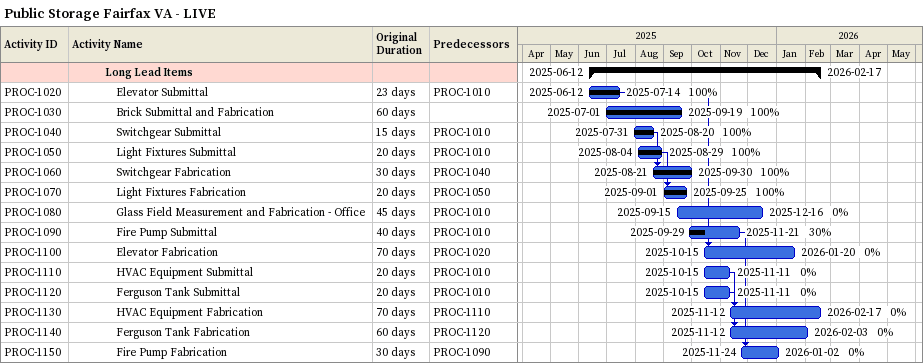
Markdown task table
Public Storage Fairfax VA - LIVE

| ID | Level | Task | Original duration | Start | Finish | Predecessors | % complete |
|---|---|---|---|---|---|---|---|
|  | 4 | **Long Lead Items** |  | 2025-06-12 | 2026-02-17 |  |  |
| PROC-1020 | 5 | Elevator Submittal | 23d | 2025-06-12 | 2025-07-14 | PROC-1010 | 100 |
| PROC-1030 | 5 | Brick Submittal and Fabrication | 60d | 2025-07-01 | 2025-09-19 |  | 100 |
| PROC-1040 | 5 | Switchgear Submittal | 15d | 2025-07-31 | 2025-08-20 | PROC-1010 | 100 |
| PROC-1050 | 5 | Light Fixtures Submittal | 20d | 2025-08-04 | 2025-08-29 | PROC-1010 | 100 |
| PROC-1060 | 5 | Switchgear Fabrication | 30d | 2025-08-21 | 2025-09-30 | PROC-1040 | 100 |
| PROC-1070 | 5 | Light Fixtures Fabrication | 20d | 2025-09-01 | 2025-09-25 | PROC-1050 | 100 |
| PROC-1080 | 5 | Glass Field Measurement and Fabrication - Office | 45d | 2025-09-15 | 2025-12-16 | PROC-1010 | 0 |
| PROC-1090 | 5 | Fire Pump Submittal | 40d | 2025-09-29 | 2025-11-21 | PROC-1010 | 30 |
| PROC-1100 | 5 | Elevator Fabrication | 70d | 2025-10-15 | 2026-01-20 | PROC-1020 | 0 |
| PROC-1110 | 5 | HVAC Equipment Submittal | 20d | 2025-10-15 | 2025-11-11 | PROC-1010 | 0 |
| PROC-1120 | 5 | Ferguson Tank Submittal | 20d | 2025-10-15 | 2025-11-11 | PROC-1010 | 0 |
| PROC-1130 | 5 | HVAC Equipment Fabrication | 70d | 2025-11-12 | 2026-02-17 | PROC-1110 | 0 |
| PROC-1140 | 5 | Ferguson Tank Fabrication | 60d | 2025-11-12 | 2026-02-03 | PROC-1120 | 0 |
| PROC-1150 | 5 | Fire Pump Fabrication | 30d | 2025-11-24 | 2026-01-02 | PROC-1090 | 0 |
